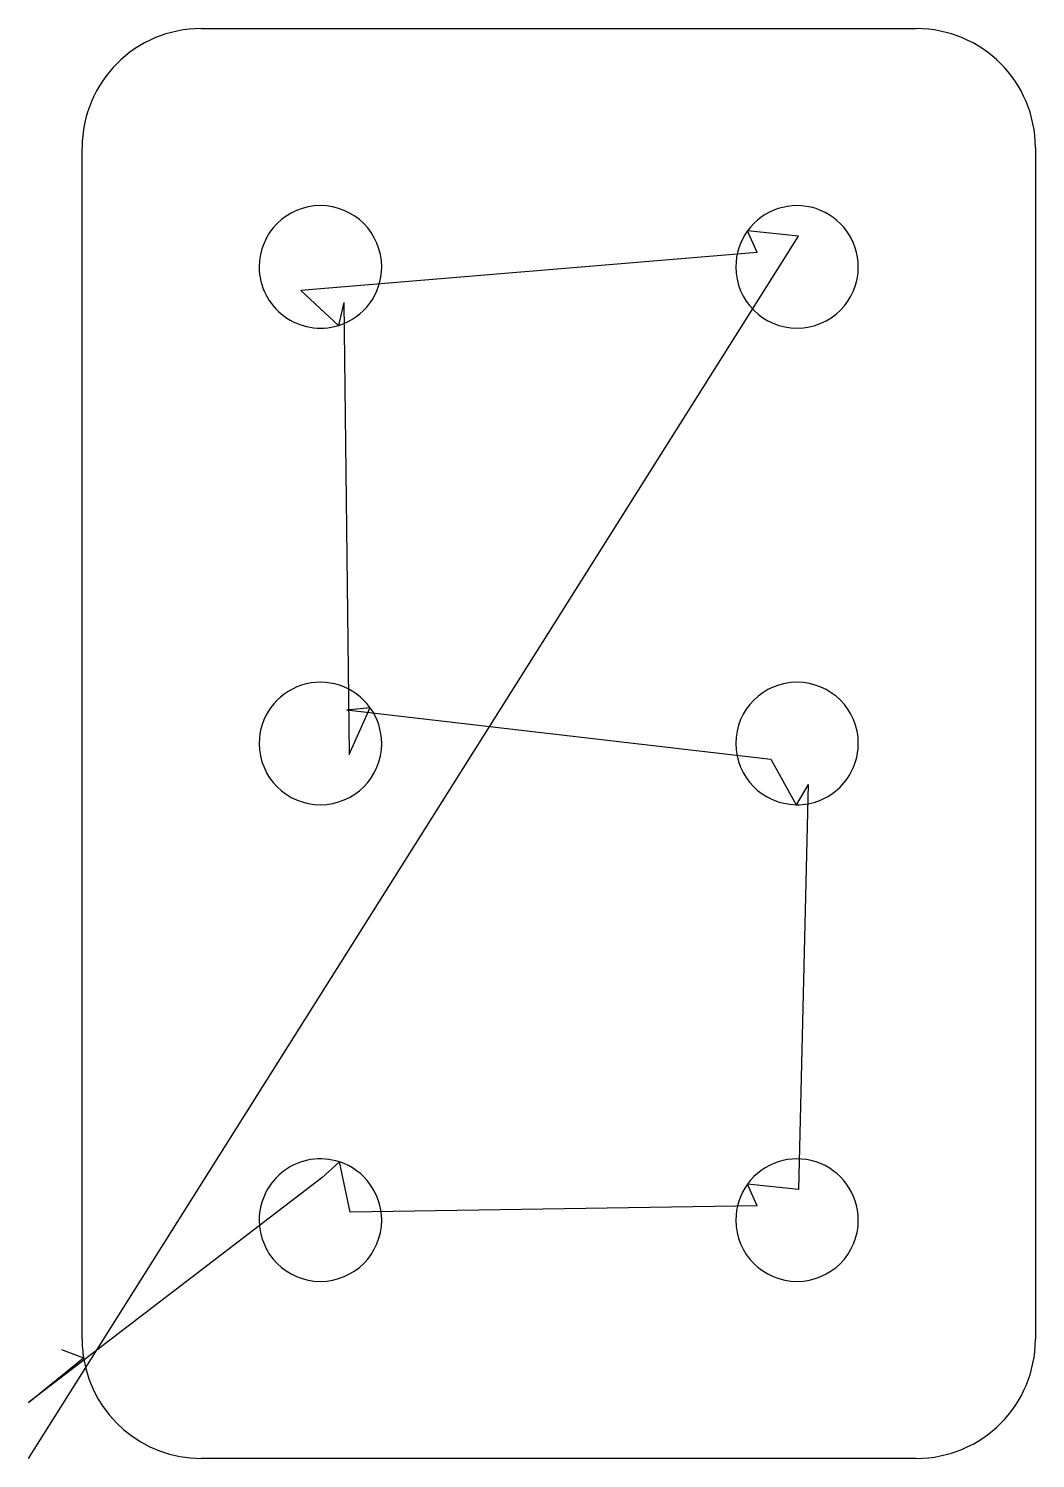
# Model space of a CAD drawing. Extents: x 0.53 to 2.64, y 0.6 to 3.6.
import ezdxf

# ---------------------------------------------------------------- set-up
doc = ezdxf.new("R2010")
doc.units = 0
doc.layers.get('0').update_dxf_attribs({"linetype": 'CONTINUOUS'})
for name, color, linetype in [('2', 7, 'CONTINUOUS'), ('3', 7, 'CONTINUOUS'), ('9', 7, 'CONTINUOUS')]:
    doc.layers.add(name, color=color, linetype=linetype)

msp = doc.modelspace()

# ---------------------------------------------------------------- linework, layer by layer
at = {"color": 0, "linetype": 'CONTINUOUS'}
for p, q in [((0.5257, 0.5977), (2.1412, 3.162)), ((2.0543, 3.1278), (1.0968, 3.0483)), ((1.1868, 3.0233), (1.1982, 2.0748)), ((1.1925, 2.168), (2.083, 2.0645)), ((2.1614, 2.0118), (2.1412, 1.162)), ((1.1408, 1.1866), (0.5257, 0.7151)), ((2.0543, 1.1278), (1.2001, 1.1145))]:
    msp.add_line(p, q, dxfattribs=at)
at = {"layer": '2', "color": 2, "linetype": 'CONTINUOUS'}
for p, q in [((0.888, 3.5977), (2.388, 3.5977)), ((0.638, 0.8477), (0.638, 3.3477)), ((2.638, 3.3477), (2.638, 0.8477)), ((2.388, 0.5977), (0.888, 0.5977))]:
    msp.add_line(p, q, dxfattribs=at)
for centre, start, end in [((0.888, 3.3477), 90, 180), ((2.388, 3.3477), 0, 90), ((0.888, 0.8477), 180, 189), ((2.388, 0.8477), 270, 0), ((0.888, 0.8477), 189, 270)]:
    msp.add_arc(centre, 0.25, start, end, dxfattribs=at)
at = {"layer": '3', "color": 3, "linetype": 'CONTINUOUS'}
for centre, start, end in [((1.138, 3.0977), 0, 180), ((2.138, 3.0977), 0, 144), ((2.138, 3.0977), 144, 180), ((1.138, 3.0977), 180, 287), ((1.138, 3.0977), 287, 0), ((2.138, 3.0977), 180, 0), ((1.138, 2.0977), 36, 180), ((2.138, 2.0977), 0, 180), ((1.138, 2.0977), 0, 36), ((1.138, 2.0977), 180, 0), ((2.138, 2.0977), 180, 269), ((2.138, 2.0977), 269, 0), ((1.138, 1.0977), 72, 180), ((1.138, 1.0977), 0, 72), ((2.138, 1.0977), 0, 144), ((2.138, 1.0977), 144, 180), ((1.138, 1.0977), 180, 0), ((2.138, 1.0977), 180, 0)]:
    msp.add_arc(centre, 0.1285, start, end, dxfattribs=at)
at = {"layer": '9', "color": 9, "linetype": 'CONTINUOUS'}
for p, q in [((2.1412, 3.162), (2.0341, 3.1732)), ((2.0543, 3.1278), (2.0341, 3.1732)), ((1.0968, 3.0483), (1.1756, 2.9748)), ((1.1868, 3.0233), (1.1756, 2.9748)), ((1.1925, 2.168), (1.242, 2.1732)), ((1.1982, 2.0748), (1.242, 2.1732)), ((2.083, 2.0645), (2.1358, 1.9692)), ((2.1614, 2.0118), (2.1358, 1.9692)), ((1.1408, 1.1866), (1.1777, 1.2199)), ((1.2001, 1.1145), (1.1777, 1.2199)), ((2.1412, 1.162), (2.0341, 1.1732)), ((2.0543, 1.1278), (2.0341, 1.1732)), ((0.5947, 0.8264), (0.6411, 0.8086)), ((0.5257, 0.7151), (0.6411, 0.8086))]:
    msp.add_line(p, q, dxfattribs=at)

doc.saveas('drawing.dxf')
